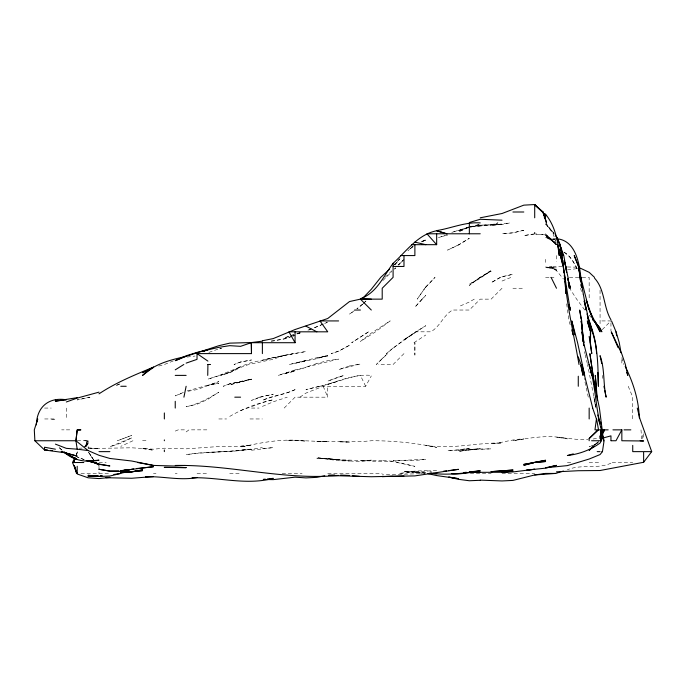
<?xml version="1.0" encoding="UTF-8"?>
<svg xmlns="http://www.w3.org/2000/svg" width="686" height="686" viewBox="0 0 686 686"><rect width="100%" height="100%" fill="white"/><g stroke="black" fill="none" stroke-linecap="round" stroke-linejoin="round"><path stroke-width="0.51" stroke-dasharray="3.43 2.57" d="M599.264 438.766L599.41 435.79L599.178 438.766M86.247 446.689L87.019 440.746L85.544 446.689M642.079 438.766L643.108 432.823M76.232 454.878L77.501 451.637M77.201 440.746L88.1 440.746L86.033 446.689L86.736 440.746L88.1 441.107L88.177 448.481M76.489 454.638L77.201 452.666L76.36 454.458M84.85 447.101L88.1 440.746M299.919 397.177L305.956 393.104L323.183 386.278L365.638 386.278L371.306 375.928M85.57 446.56L88.1 442.333L84.892 446.209M425.774 286.92L417.234 299.139L425.774 286.894L435.061 277.35L424.788 288.249M395.196 264.787L399.664 258.922M394.373 264.779L395.642 263.244M394.476 264.779L400.015 258.639M596.94 443.079L599.058 440.746M393.095 265.936L399.321 259.274M403.308 260.054L398.575 265.036L403.985 259.342M382.822 280.591L391.663 271.81M85.296 446.629L88.1 443.765L84.901 446.389M284.167 408.067L295.057 397.177L327.736 397.177L327.736 386.278M403.985 353.607L393.095 364.498L378.38 364.498M502.023 288.249L491.133 299.139L480.234 299.139L469.344 310.029L452.589 310.029C443.293 315.371 440.06 326.793 430.705 331.818L415.733 331.818L403.985 339.819L425.774 325.721L415.733 331.818M602.239 329.64L610.952 320.928L600.061 320.928M385.06 277.35L393.095 269.598M398.06 265.036L403.248 260.054M362.68 304.19L357.14 308.803M363.434 303.469L367.207 299.859M594.548 445.163L598.398 441.484M362.68 304.035L356.729 308.914M363.434 303.332L367.207 299.842M411.643 247.423L413.178 246.051M407.878 250.87L409.431 249.49M410.211 248.804L413.324 246.051M596.949 443.482L598.501 442.11M413.958 342.708L425.774 335.017M411.531 247.303L413.204 245.991M594.196 445.3L598.381 442.05L594.196 445.197M409.851 249.009L414.884 245.116M84.901 446.809L88.1 444.399L84.567 446.809M186.129 431.948L188.976 429.856L207.918 429.856M354.43 310.612L349.526 314.077L353.796 311.187M474.275 299.139L469.344 302.012L458.454 306.753M229.707 416.453C243.161 408.453 257.996 402.999 273.277 399.698L262.378 402.691L240.597 410.571M132.955 440.746L120.779 446.372M421.127 241.952L425.774 239.68L421.238 241.764M468.435 227.409L458.454 231.842L469.344 227.023L480.234 225.42L470.33 226.594M323.2 324.118L312.885 328.465M327.736 322.154L324.109 323.723L326.828 322.531M116.183 385.498L120.779 383.534L117.04 385.103M183.411 392.409L175.239 395.891L183.162 392.804M262.378 406.429L273.277 401.807L287.262 397.177M323.2 324.066L312.885 328.26M175.239 431.082L178.197 429.856L186.129 429.856M502.023 281.054L511.147 277.35M308.923 330.06L311.89 328.868M173.266 360.939L164.348 364.515L157.411 366.41M307.937 330.146L311.89 328.637M294.071 334.288L284.167 337.975L290.109 336.149M595.105 444.571L589.163 446.792L595.105 444.734M365.638 386.278L360.416 375.388C346.507 377.583 333.576 383.465 319.83 386.278C336.869 382.308 353.316 373.707 371.306 375.388M469.344 226.714L458.454 230.719L469.344 226.997L451.517 232.443L469.344 227.563M284.167 355.357L273.277 359.267L248.666 364.498L240.597 367.447L229.707 372.858L220.609 375.388L229.707 372.369L240.597 366.804L218.808 375.576L207.918 379.126L229.707 372.369L240.597 366.453L251.488 362.542L284.167 355.305L305.956 351.524L273.277 357.492L262.378 360.339L293.282 353.607M208.904 352.398L218.808 348.865M292.09 336.406L284.167 339.021L273.277 341.011L269.315 341.079M296.978 333.996L300.82 332.753M327.736 384.452L338.627 380.97M297.055 333.696L300.048 332.753M292.09 336.354L284.167 338.798L270.301 341.294M291.096 335.84L294.071 334.922M470.33 227.263L480.234 224.236L470.33 226.74M610.952 463.204C597.086 469.49 581.385 463.805 567.382 469.781M447.555 234.895L438.646 237.493L447.555 234.955M187.124 390.951L207.918 385.18L218.808 383.277L207.918 385.335L218.808 381.639L197.028 389.571L187.124 391.449M297.004 333.765L300.888 332.65M296.978 333.447L299.859 332.753M470.33 226.869C483.227 223.284 496.861 226.569 509.715 222.89L491.133 225.351L502.023 224.511L480.234 225.205L491.133 224.888L498.01 222.89L491.133 225.077L470.33 226.912L480.234 225.874M593.124 439.006L599.067 437.968M534.703 233.797L523.804 235.572L533.708 234.226M251.488 449.261L240.597 450.119L251.488 449.064C229.836 452.932 207.712 450.873 186.129 454.629C211.425 451.277 237.176 452.228 262.378 447.564M251.488 450.248L273.277 447.589L262.378 448.704M567.382 269.915L577.278 268.603M187.124 357.063L195.047 356.051M229.707 451.268L240.597 450.136M88.1 447.812L98.99 448.618L88.1 448.524L131.669 447.795L153.458 449.193L164.348 448.198L186.129 448.85L218.808 446.517L240.597 446.234L251.488 445.12L240.597 447.049C262.035 442.521 283.97 437.994 305.956 441.158L295.057 440.369L287.005 440.746L295.057 440.369L327.736 441.767L316.846 441.552L338.627 441.372L349.526 442.273L338.627 441.827L349.526 441.149L360.416 441.69L371.623 440.746C393.404 440.652 415.313 442.985 436.665 447.349L425.774 445.308C451.182 449.682 476.513 442.573 502.023 442.976L491.133 443.705C502.186 443.062 512.656 438.911 523.804 438.989L512.914 440.746C530.801 437.908 549.469 434.229 567.382 438.869L556.483 437.162L578.272 439.512L588.176 439.683M240.597 446.234L251.488 445.248M436.665 470.382L414.884 471.882M429.736 472.508L431.717 472.337M227.117 451.637L207.918 452.288M419.712 473.717L382.205 474.892M79.182 448.224L82.157 448.087M545.593 277.35L549.555 277.35M550.541 277.35L556.483 277.35M569.363 277.35L581.239 277.35M582.234 277.35L589.163 277.35L589.163 299.139M512.914 288.249L523.804 288.249M44.53 408.067L51.244 408.067M251.488 408.067L259.051 408.067M44.65 418.957L55.42 418.957L55.42 419.635L49.975 418.957M218.808 418.957L226.586 418.957M249.953 418.957L262.378 418.957M61.637 429.856L64.081 429.856M66.31 429.856L71.421 429.856M142.559 440.746L147.053 440.746M98.99 462.527L106.167 462.527M567.382 462.527L572.33 462.527M589.163 462.527L600.061 462.527M612.195 462.527L632.732 462.527M80.991 473.426L109.88 473.426M153.458 473.426L156.005 473.426M175.239 473.426L177.125 473.426M197.028 473.426L207.695 473.426M229.707 473.426L240.795 473.426M282.186 473.426L302.097 473.426M327.736 473.426L382.205 473.426M470.33 473.426L491.133 473.426M502.023 473.426L534.703 473.426M567.382 266.974L577.278 267.18M425.774 472.843L403.985 471.488L424.78 473.331M562.177 266.605L554.005 266.46L545.593 267.797L556.483 267.892L545.593 267.034L556.483 269.804L549.16 266.46L556.483 270.455L550.807 266.46L556.483 270.67L563.515 279.048M535.689 234.166L545.593 234.895L556.483 244.679L545.593 234.895L535.689 233.9M414.884 472.388L424.694 473.331M556.483 238.728L545.593 237.673L556.483 240.237L545.593 237.227L556.483 243.144L545.593 235.89L556.483 244.31M84.524 440.746L88.1 441.107M425.774 473.126L414.884 471.676L403.985 471.719L425.774 470.579L431.717 471.934M142.559 448.618L153.458 450.23L142.559 448.378M84.138 459.543L77.201 456.945L84.138 459.714M564.029 252.139C571.069 256.007 574.491 263.99 578.272 270.687M564.029 252.302C571.001 256.358 574.842 264.179 578.272 271.167M545.593 235.452L556.483 244.147M545.593 234.895L556.483 244.842M554.048 233.051L545.593 224.245L554.142 233.78L545.593 222.89M589.163 315.148L591.049 317.241M584.798 310.029L576.652 299.139L569.586 288.249M546.167 223.73L553.105 233.78L556.483 243.804M93.785 460.014L88.666 452.477L93.613 460.014M88.751 452.477L93.639 460.014M323.183 386.278L327.736 397.177M628.239 386.278L632.732 397.177L632.732 418.957M570.203 324.89L569.003 320.928L566.447 302.294M580.596 288.249L582.2 294.191M621.842 357.672L623.514 364.498M585.115 354.593L587.31 363.503M588.279 397.177L584.18 378.363M596.057 408.067L587.55 364.498M595.096 403.119L593.947 397.177L595.765 408.067M595.294 404.105L595.868 407.072M602.317 375.388L602.762 378.363M584.601 351.626L584.875 353.607M641.007 429.856L641.599 438.766M580.45 284.287L580.528 286.268M643.631 433.809L643.631 438.766M621.842 359.618L621.842 364.498M610.952 322.909L610.952 330.824M600.061 290.229L600.061 325.876M556.483 255.569L556.483 261.658M545.593 259.342L545.593 262.404M98.99 465.674L98.99 469.859M98.99 471.951L98.99 473.426M66.31 408.067L66.31 418.957M414.893 353.607L414.884 355.142L414.884 342.708L414.893 353.607M422.07 299.139L414.884 307.208L425.774 295.392L422.07 299.139M382.205 358.538L376.374 364.498L387.607 353.607L382.205 358.538M395.831 267.78L394.467 269.101L395.848 267.78M393.095 347.982L386.329 353.607L403.985 339.69L414.884 332.676L393.095 347.982M390.128 320.928L375.542 331.818L360.416 341.465L371.306 333.113L390.128 320.928M479.883 277.35L469.344 285.419L480.234 277.35L491.133 270.404L480.234 278.362L469.344 284.227L491.133 271.176L479.883 277.35M210.911 397.177L207.918 399.355L197.028 404.243L186.129 406.721C198.005 404.388 208.527 398.283 218.808 392.186L210.911 397.177M368.562 331.818L351.686 342.708L368.562 331.818M458.883 244.679L447.555 250.116L458.454 245.031L469.344 238.291L458.883 244.679M500.171 277.35L491.133 282.701L502.023 276.63L512.914 274.289L500.171 277.35M349.526 345.23L338.627 351.198L331.166 353.607L338.627 351.198L349.526 345.23M131.669 437.917L120.779 443.173L109.88 446.766L131.669 437.917M425.774 240.023L421.238 241.961L425.774 240.023M131.669 435.396L117.495 440.746L131.669 435.396M259.488 397.177L251.488 400.375L262.378 396.585L273.277 394.184L259.488 397.177M316.846 363.477L305.956 367.147L338.627 359.104L327.736 360.613L316.846 363.477M229.707 383.766L223.224 386.278L229.707 383.963L251.488 379.221L229.707 384.82L251.488 379.126L229.707 383.766M295.057 389.657C284.621 394.63 273.045 396.036 262.378 400.358C272.839 395.368 284.579 394.587 295.057 389.657M240.597 361.968L234.02 364.498L240.597 362.062L251.488 359.961L240.597 361.968M338.627 376.957L327.736 381.107L344.158 375.388L338.627 376.957M89.935 397.177L77.201 399.929L89.935 397.177M295.057 369.951L278.087 375.388L295.057 371.075L284.167 373.613L305.956 367.422L295.057 369.951M295.057 335.428L293.076 336.08L295.057 335.428M349.526 365.998L338.627 369.574L360.416 363.966L349.526 365.998M327.736 355.451L316.846 358.684L289.278 364.498L316.846 357.723L327.736 355.914L316.846 358.246L327.736 355.451M319.702 386.278L305.956 389.588L319.702 386.278M523.804 230.256L512.914 232.931L502.023 233.669L512.914 232.794L523.804 230.256M305.956 360.682L295.057 363.263L305.956 360.733M221.784 348.205L219.803 348.642L221.784 348.205M469.344 449.219L458.454 451.474L480.234 448.404L469.344 450.085L458.454 450.222L491.133 448.858L469.344 449.219M414.884 471.514L403.985 473.426L398.9 473.426L414.884 471.514M469.344 448.207L458.454 449.999L447.555 450.591L458.454 449.887L469.344 448.207M425.774 459.328L414.884 460.503L393.095 460.752L425.774 459.328M371.306 460.126C353.101 463.753 335.06 457.956 316.846 458.179L327.736 459.028L316.846 457.656L338.627 460.752L349.526 460.983L327.736 458.591L338.627 459.714L327.736 459.14C342.297 459.894 356.746 460.375 371.306 460.846L360.416 460.82L371.306 460.126M382.205 460.486L371.306 461.026L393.095 461.652L414.884 466.334L393.095 461.258L382.205 460.486M62.109 450.282L58.396 446.895L62.1 450.282M556.449 244.679L545.593 233.84L556.38 244.679"/><path stroke-width="1.03" d="M589.163 336.397L591.769 353.607L590.389 342.708L590.414 331.818M597.395 400.144L595.294 375.388L596.314 388.259M601.03 437.771L601.005 439.752L600.653 429.856L601.339 440.746L600.061 443.036C590.449 450.033 579.147 454.158 567.382 455.53L573.325 453.875M207.738 375.388L207.918 364.498L210.105 364.498L207.918 364.498M590.397 342.708L590.663 331.818L587.327 320.928L590.166 330.909M88.1 450.565L75.94 440.746L77.201 429.856L80.897 429.856L77.201 430.088L75.94 440.746L77.201 449.176L88.1 450.565L98.99 455.29L109.88 458.454L131.669 461.001L153.458 465.425L175.239 466.051L185.143 465.451M526.779 470.133L545.593 468.144L556.483 465.365L545.593 467.775L567.382 465.614L589.163 459.028L600.061 454.561L602.437 451.637L604.074 440.746L601.922 430.842M36.392 424.9C36.727 407.184 48.569 396.902 66.31 399.775L55.42 401.156L55.42 399.672M37.121 421.933L37.696 418.957L34.3 429.856L34.883 440.746L44.53 449.982L66.31 452.94L61.208 451.637L77.201 456.13L66.31 453.18M183.917 397.177L186.129 386.278M602.051 433.809L603.037 429.856L608.165 429.856M601.845 433.552L603.037 429.856M75.254 457.751L73.625 462.527L75.057 458.582M602.068 434.478L604.555 429.856L602.308 434.255M74.671 458.051L72.51 462.527L76.995 473.426L74.714 466.489M612.941 429.856L621.842 429.856L615.994 440.746L611.175 440.746M556.483 471.839L578.272 470.725L600.061 470.519L643.631 462.278L651.7 451.637L639.961 418.957L637.268 408.067M436.665 230.745L446.697 233.78L436.665 230.745C417.885 234.466 406.429 251.256 393.095 263.33C383.465 276.192 376.888 292.939 360.416 298.71L371.306 299.139M362.602 298.376L371.306 289.269L380.747 277.35L389.614 269.144M589.163 440.746L589.163 438.551L597.146 430.576M593.776 445.9L589.163 450.316L593.836 446.217M589.163 438.551L598.526 429.856L596.597 418.957M185.143 356.643C169.896 359.97 154.084 364.155 142.559 375.388L153.458 367.182L142.559 372.635L153.458 367.499M175.239 369.84L183.822 364.498M98.99 393.85C115.917 382.599 134.773 374.89 153.458 367.147M182.167 357.963L175.239 360.673L186.129 355.794L197.028 352.381L218.808 347.339L229.707 345.667L240.597 346.336L251.162 342.708L295.057 342.708L295.057 331.818M262.378 340.762L273.277 338.575L295.057 329.529L327.736 318.51L349.526 301.548L360.416 299.139L382.205 299.139L382.205 288.249L393.095 277.35L393.095 263.33M180.195 358.264L218.808 345.718L229.707 343.137L251.488 342.554L262.378 341.165M66.31 401.987L77.201 398.086L98.99 392.152M186.129 363.126L197.028 359.37L197.028 353.607L251.488 353.607L251.488 342.708M563.42 471.05L555.643 473.426L534.703 474.952L512.914 480.414L502.023 480.946L480.234 480.114M469.344 222.513L480.234 219.271L502.023 220.189M532.782 462.801L523.804 465.271L533.708 462.776L523.804 464.405L545.593 460.263L534.703 462.527L545.593 461.515L534.703 462.338M603.028 438.011L610.952 435.859L610.952 440.746M436.665 230.599C451.319 228.267 465.288 221.844 480.234 222.89M480.234 217.805L502.023 213.518L523.804 205.148L534.703 204.557L542.48 212L534.703 204.754L543.132 212L546.553 222.89L543.132 212M122.76 470.613L129.688 469.61L120.779 471.393L109.88 471.128L98.99 469.275L109.88 471.128L118.798 470.93M324.77 475.784L316.846 477.353L305.956 477.902L295.057 477.164L273.277 479.634L263.373 479.48M129.688 469.541L120.779 471.102L130.674 469.49M77.201 397.657L55.42 401.156M113.842 474.48L120.779 473.426L109.88 476.033L98.99 476.487L88.1 475.338L92.061 475.57M128.694 469.61L120.779 470.716L153.458 466.72L136.617 468.538M534.703 474.952L545.593 473.426L555.643 473.426M131.669 469.198L133.65 468.932M448.55 470.656L458.454 469.335L414.884 475.895L382.205 476.59L403.985 475.99M131.669 471.634L120.779 472.868L142.559 470.639L133.65 471.453M469.344 471.959L480.234 470.733C464.551 473.22 448.644 475.278 432.755 473.426L436.665 473.632L428.741 473.486L436.665 473.426M463.402 472.594L466.377 472.277M443.593 471.196L446.569 470.888M263.373 479.36L265.353 479.162M267.334 478.957L273.277 478.356C246.334 485.568 219.177 477.053 192.071 477.773M526.779 470.039L534.703 469.25L512.914 471.959L502.023 472.071L512.914 471.248L502.023 472.268L469.344 472.371L473.306 472.32M197.028 477.567C179.818 480.792 162.762 476.093 145.535 476.744L153.458 476.564L131.669 478.262L105.918 477.722M98.99 464.165L94.711 462.801L98.99 464.336L109.88 465.948L98.99 464.07L88.1 461.001L98.99 460.186C86.728 462.681 73.745 460.881 64.27 452.185L77.201 459.586L66.31 453.78L64.484 452.194L66.31 453.815M480.234 480.286L469.344 480.757L458.454 479.308L448.55 477.036M393.095 476.273L371.306 476.736L328.731 475.467L338.627 475.467C283.755 480.423 230.024 464.508 175.239 465.46M328.731 475.175L334.674 475.046M475.287 472.285L480.234 472.217C470.553 471.325 461.163 474.952 451.517 473.7M105.918 477.447L109.88 477.422L98.99 478.588L88.1 477.782L77.201 473.975M512.914 212L523.804 212M480.234 233.78L426.924 233.78L436.665 244.679L411.686 244.679M400.718 255.569L414.884 255.569L414.884 244.679M393.095 266.46L403.985 266.46L403.985 255.569M354.619 310.029L360.416 310.029M338.627 320.928L319.959 320.928L327.736 331.818L288.926 331.818L295.057 342.708M175.239 375.388L186.129 375.388M120.779 386.278L126.19 386.278M234.775 397.177L240.597 397.177M599.856 429.856L594.976 429.856L596.426 418.957L592.661 408.067M624.011 429.856L630.854 429.856M34.883 440.746L75.94 440.746M591.581 440.746L601.339 440.746M98.99 451.637L109.88 451.637M597.189 451.637L600.061 451.637M601.776 451.637L602.437 451.637M644.428 451.637L651.7 451.637M72.51 462.527L83.803 462.527M340.608 475.064L349.526 475.501M95.028 475.741L98.004 475.913M640.149 440.746L643.631 440.987L621.842 440.746L621.842 429.856M77.201 449.176L66.31 448.352L55.42 444.134M352.493 475.758L359.43 476.341M44.53 449.673L47.497 450.025M50.464 450.385L52.445 450.616M153.458 465.425L137.749 462.527M449.536 477.147L458.454 478.648L436.665 475.57L427.884 473.64M55.42 449.193L44.53 447.238L44.53 449.982M414.884 242.115L425.774 244.679M88.1 461.001L94.093 462.527L86.119 460.503M556.483 238.728C578.632 240.4 580.322 270.533 581.728 287.254M95.02 462.527L97.995 463.685M579.181 267.626L589.163 272.333L594.505 277.35M542.729 212.9L545.593 214.264C555.043 225.874 558.07 241.009 559.244 255.569L558.104 247.646M94.462 462.527L98.99 465.005L95.491 462.527M305.956 326.159L316.846 331.818M197.028 353.607L207.918 361.11M360.416 299.139L371.306 310.029M543.544 214.855L545.593 216.999L545.593 214.264M543.629 214.495L545.593 216.999M600.061 328.414L594.187 320.928L600.061 328.508L601.871 331.818L600.061 328.414L594.196 320.928L600.061 330.695L594.642 320.928L600.061 331.818L589.634 310.938M594.565 278.164C605.129 289.706 603.226 306.745 610.952 319.787M555.18 234.518L560.17 244.679L563.515 266.46L559.896 244.679L556.483 236.713L560.025 244.679L562.777 255.569L559.802 244.679L563.798 255.569L565.736 266.46L564.218 260.517L568.051 277.35L569.346 288.249L568.274 282.306M544.127 216.759L545.593 219.614M551.072 277.35L556.483 288.249M589.548 324.692C598.192 343.849 597.892 365.655 598.415 386.278L597.832 372.421M625.195 366.315C633.144 382.479 638.752 399.827 639.318 417.971M611.543 320.928L616.045 331.818L619.261 342.708L621.027 352.613M618.086 347.665L611.26 331.818L621.842 354.01L625.366 364.498L627.784 375.388L626.755 372.421M589.557 311.024L593.501 320.928L586.23 300.082L589.163 310.029L580.768 277.35M592.635 331.818C587.782 322.137 587.679 311.23 584.266 301.12M589.506 323.329L592.584 331.818L589.163 321.442L590.552 326.159M558.927 250.613C564.141 264.161 565.367 278.808 565.916 293.196M578.272 356.883L580.896 364.498L583.031 375.388L580.793 365.484M598.381 418.957L601.442 429.856L601.116 439.752L602.188 429.856L599.41 408.067L594.771 386.278L589.883 353.607L594.256 384.297M580.519 280.325L578.71 266.46L574.216 255.569L578.452 266.46M586.993 313.991C591.246 326.922 596.254 339.793 596.546 353.607M571.712 329.837L572.313 331.818M587.67 317.952L588.562 320.928M567.665 278.756L570.495 288.249L567.665 278.345M597.763 414.996L600.061 423.905C595.405 404.286 595.174 383.834 589.163 364.498L591.847 375.388L583.589 342.708L581.951 331.818L583.246 341.722M569.054 305.081L570.443 310.029L568.908 305.03L570.238 310.029L563.146 266.46M74.242 465.502L76.472 473.426L77.201 473.426L77.201 466.24M592.713 408.067L581.771 364.498L584.678 375.388L577.586 342.708L571.798 320.928L574.791 334.785M563.403 266.46L557.675 244.679L562.546 264.479M584.155 301.12L586.161 310.029L578.615 267.454M601.725 363.52L600.061 355.674C604.966 369.025 602.985 383.483 606.141 397.177L604.752 390.24M603.954 386.278L604.349 388.259M582.826 336.766L583.915 342.708L581.231 320.928L583.314 341.722L581.702 320.928L579.679 310.029L581.068 318.947M594.47 386.278L594.822 388.259M581.848 287.254L581.342 284.287L581.539 287.254M572.476 332.804L572.801 334.785M616.045 331.818L616.663 335.78M563.532 270.421L563.823 272.402M564.252 275.369L564.544 277.35M600.567 421.933L600.85 423.914M601.279 426.881L601.571 428.861M566.67 272.402L565.813 266.46L566.61 272.402M578.71 266.46L580.305 280.325M583.374 342.708L583.786 345.684M565.598 286.268C568.428 312.602 574.559 338.404 579.001 364.498M581.925 287.254L581.025 277.35L581.231 281.311M564.887 281.311L565.418 287.254M564.964 277.35L565.315 282.306M565.624 290.229L565.804 293.196L565.701 288.249M581.376 320.928L581.625 325.876M596.46 392.221L596.571 395.196M251.162 342.708L251.488 353.607M643.631 462.278L643.631 451.637L632.732 451.637L632.732 445.377M589.163 408.067L589.163 418.957M578.272 376.228L578.272 386.278M534.703 204.557L534.703 217.805M534.703 232.511L534.703 233.78M469.344 222.89L469.344 233.78M436.665 233.78L436.665 244.679M262.378 342.708L262.378 353.607M175.239 401.31L175.239 408.067M164.348 412.955L164.348 418.957M164.348 439.915L164.348 440.746M164.348 449.973L164.348 451.637M207.918 349.611L202.97 351.429L207.918 349.689M142.559 469.876L131.669 471.968L120.779 472.114L131.669 471.788L142.559 469.876M512.914 470.047L491.133 471.651L512.914 470.047M101.957 475.732L99.984 475.895L101.957 475.724M98.004 475.981L88.1 476.101L98.004 475.981M186.129 467.638L164.348 467.372L186.129 467.638M603.637 440.746L601.493 431.837L603.637 440.746"/></g></svg>
